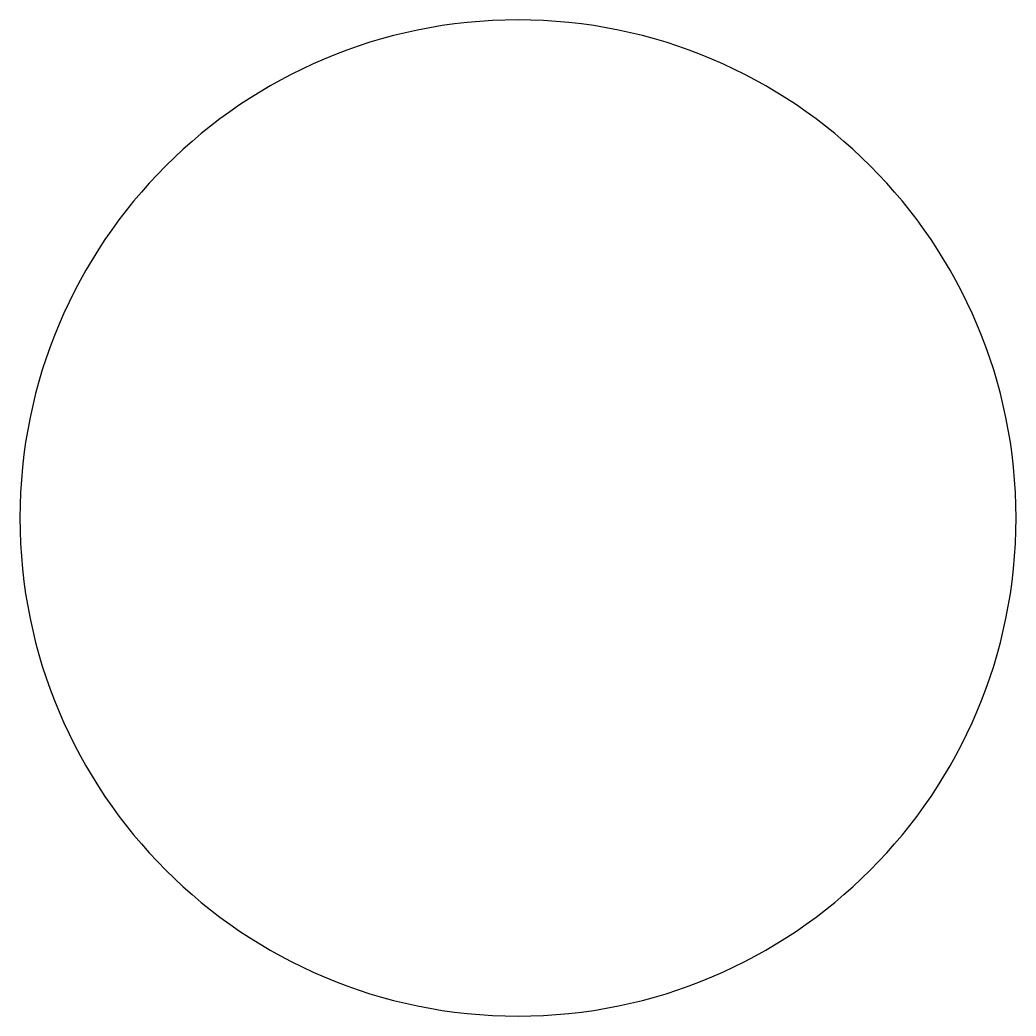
# Model space of a CAD drawing. Header units: millimetres. Extents: x -11 to -8, y 2.25 to 5.25.
import ezdxf

# ---------------------------------------------------------------- set-up
doc = ezdxf.new("R2010")
doc.units = ezdxf.units.MM
doc.layers.get('0').update_dxf_attribs({"linetype": 'CONTINUOUS'})

msp = doc.modelspace()

# ---------------------------------------------------------------- linework, layer by layer
at = {"extrusion": (0, 0, -1)}
msp.add_circle((9.5, 3.75), 1.5, dxfattribs=at)

doc.saveas('drawing.dxf')
